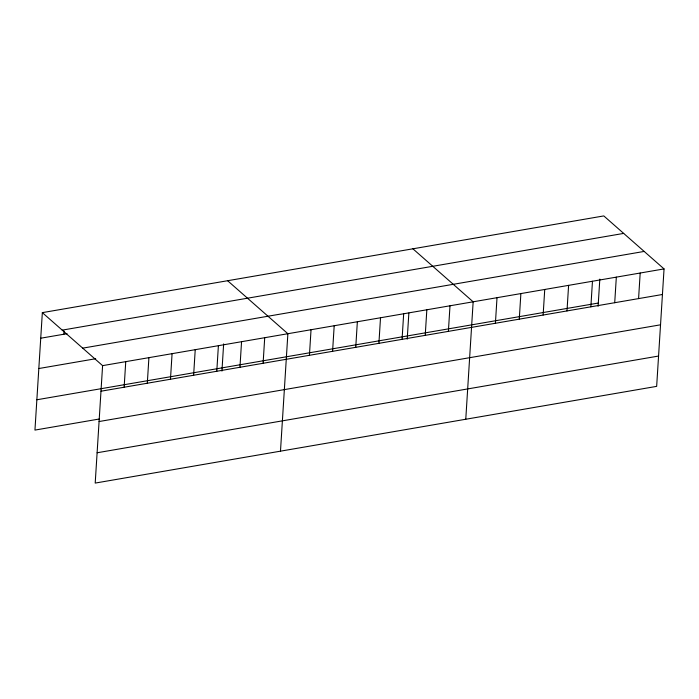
<?xml version="1.0" encoding="UTF-8"?>
<svg xmlns="http://www.w3.org/2000/svg" width="699" height="699" viewBox="0 0 699 699"><rect width="100%" height="100%" fill="white"/><g stroke="black" fill="none" stroke-linecap="round" stroke-linejoin="round"><path stroke-width="1.05" d="M42.342 312.636L102.596 365.638L95.204 483.079L656.658 386.364L664.05 268.914L603.796 215.921L42.342 312.636L34.95 430.086L99.171 419.024M63.889 334.227L64.09 331.029M124.142 387.22L125.75 361.645M147.306 383.235L148.913 357.661M170.469 379.242L172.076 353.668M193.623 375.258L195.231 349.683M216.786 371.265L218.394 345.69M221.933 371.099L223.645 343.899M239.949 367.272L241.557 341.697M263.104 363.288L264.711 337.713M280.482 451.161L287.874 333.72L227.621 280.718M309.43 355.302L311.038 329.727M332.584 351.317L334.192 325.743M355.747 347.324L357.355 321.75M378.902 343.34L380.518 317.765M402.065 339.347L403.673 313.772M407.211 339.181L408.863 313.021M425.228 335.354L426.836 309.779M448.382 331.37L449.999 305.795M465.77 419.243L473.153 301.802L412.899 248.8M495.408 323.27L497.015 297.695M519.27 319.155L520.877 293.58M543.132 315.048L544.739 289.473M566.994 310.933L568.602 285.358M590.856 306.826L592.464 281.251M598.108 306.293L599.821 279.102M614.718 302.711L616.326 277.136M638.58 298.604L640.188 273.029M62.22 330.129L623.683 233.405M40.725 338.211L67.052 333.685M82.709 348.146L644.163 251.43M38.821 368.53L95.667 358.736M102.596 365.638L664.05 268.914M36.855 399.767L598.309 303.043M100.988 391.213L662.442 294.489M99.075 421.532L660.538 324.808M97.109 452.769L658.572 356.044"/></g></svg>
